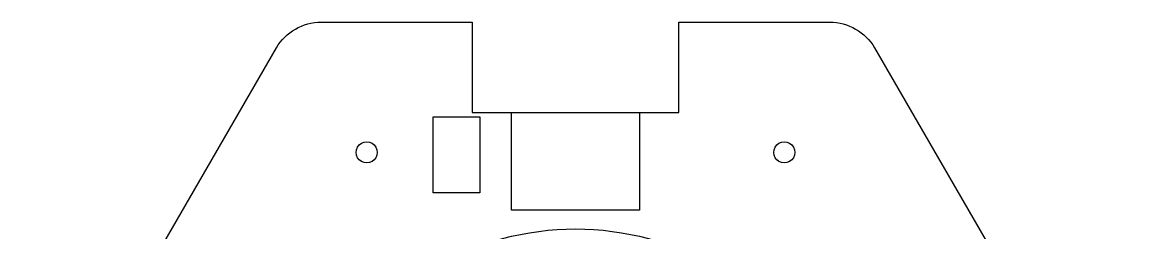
# Model space of a CAD drawing. Extents: x -1 to 378, y 24 to 215.
# Drawn here: x 0 to 85.7, y 92.7 to 109.1 of the extents above; entities that cross this region are included whole.
import ezdxf

# ---------------------------------------------------------------- set-up
doc = ezdxf.new("R2010")
doc.units = 0
doc.layers.add('Layer_1', color=7, linetype='CONTINUOUS')

msp = doc.modelspace()

# ---------------------------------------------------------------- linework, layer by layer
at = {"layer": 'Layer_1', "color": 7}
for p, q in [((23.142122, 109.093996), (34.832722, 109.093996)), ((34.832722, 109.093996), (34.832722, 102.093996)), ((50.832722, 102.093996), (50.832722, 109.093996)), ((50.832722, 109.093996), (62.523322, 109.093996)), ((-0.012578, 72.988876), (19.678022, 107.093996)), ((34.832722, 102.093996), (50.832722, 102.093996)), ((25.850426, 98.987493), (25.850426, 98.987493)), ((58.18041, 98.987493), (58.18041, 98.987493))]:
    msp.add_line(p, q, dxfattribs=at)
at = {"layer": 'Layer_1', "color": 4}
for p, q in [((37.889887, 102.093046), (47.777538, 102.093046)), ((37.889887, 94.505395), (37.889887, 102.093046)), ((47.777538, 102.093046), (47.777538, 94.505395)), ((47.777538, 94.505395), (37.889887, 94.505395))]:
    msp.add_line(p, q, dxfattribs=at)
at = {"layer": 'Layer_1', "color": 6}
for p, q in [((31.815874, 101.744226), (35.436281, 101.744226)), ((31.815874, 95.861819), (31.815874, 101.744226)), ((35.436281, 101.744226), (35.436281, 95.861819)), ((35.436281, 95.861819), (31.815874, 95.861819))]:
    msp.add_line(p, q, dxfattribs=at)
at = {"layer": 'Layer_1', "color": 7}
for points in [[(19.678022, 107.093996), (20.392553, 108.3316), (21.71306, 109.093995), (23.142122, 109.093996)], [(62.523322, 109.093996), (63.952384, 109.093995), (65.272891, 108.3316), (65.987422, 107.093996)], [(65.987422, 107.093996), (65.987422, 107.093996), (85.678022, 72.988876), (85.678022, 72.988876)], [(25.850426, 98.987493), (25.850426, 99.279489), (26.006204, 99.549304), (26.25908, 99.695302)], [(26.25908, 99.695302), (26.511956, 99.8413), (26.823512, 99.8413), (27.076388, 99.695302)], [(27.076388, 99.695302), (27.329264, 99.549304), (27.485042, 99.279489), (27.485042, 98.987493)], [(58.18041, 98.987493), (58.18041, 99.279489), (58.336188, 99.549304), (58.589064, 99.695302)], [(58.589064, 99.695302), (58.84194, 99.8413), (59.153496, 99.8413), (59.406372, 99.695302)], [(59.406372, 99.695302), (59.659248, 99.549304), (59.815026, 99.279489), (59.815026, 98.987493)], [(26.25908, 98.279684), (26.006204, 98.425682), (25.850426, 98.695497), (25.850426, 98.987493)], [(27.485042, 98.987493), (27.485042, 98.695497), (27.329264, 98.425682), (27.076388, 98.279684)], [(58.589064, 98.279684), (58.336188, 98.425682), (58.18041, 98.695497), (58.18041, 98.987493)], [(59.815026, 98.987493), (59.815026, 98.695497), (59.659248, 98.425682), (59.406372, 98.279684)], [(27.076388, 98.279684), (26.823512, 98.133686), (26.511956, 98.133686), (26.25908, 98.279684)], [(59.406372, 98.279684), (59.153496, 98.133686), (58.84194, 98.133686), (58.589064, 98.279684)], [(31.802528, 90.093708), (38.628027, 94.034412), (47.037389, 94.034412), (53.862888, 90.093708)]]:
    msp.add_open_spline(points, degree=3, dxfattribs=at)

doc.saveas('drawing.dxf')
